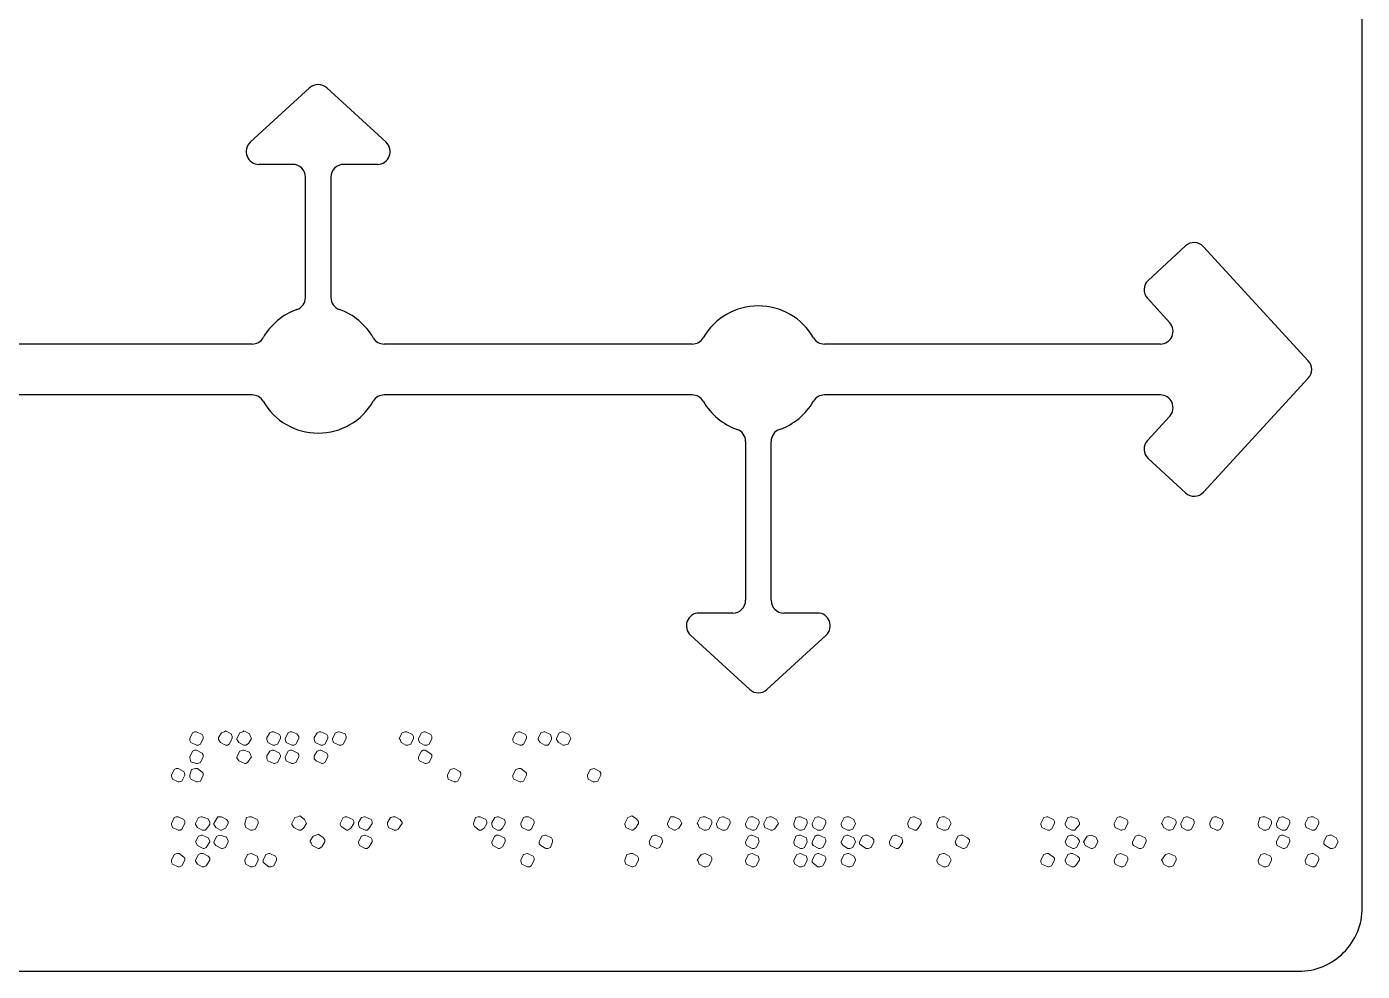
# Model space of a CAD drawing. Header units: millimetres. Extents: x 4903 to 8718, y 642 to 2401.
# Drawn here: x 6471.9 to 6681.9, y 648.2 to 796.7 of the extents above; entities that cross this region are included whole.
import ezdxf

# ---------------------------------------------------------------- set-up
doc = ezdxf.new("R2010")
doc.units = ezdxf.units.MM

msp = doc.modelspace()

# ---------------------------------------------------------------- linework, layer by layer
for p, q in [((6507.07, 778.54), (6516.39, 787.09)), ((6519.09, 787.09), (6528.41, 778.54)), ((6513.74, 775.06), (6508.42, 775.06)), ((6527.06, 775.06), (6521.74, 775.06)), ((6515.74, 754.13), (6515.74, 773.06)), ((6519.74, 773.06), (6519.74, 754.13)), ((6648.24, 756.82), (6654.13, 762.23)), ((6656.96, 762.11), (6673.42, 744.17)), ((6651.63, 750.17), (6648.12, 754)), ((6507.35, 746.81), (6392.04, 746.81)), ((6576.55, 746.81), (6528.13, 746.81)), ((6650.16, 746.81), (6597.34, 746.81)), ((6673.42, 741.46), (6656.96, 723.52)), ((6507.35, 738.81), (6392.04, 738.81)), ((6576.55, 738.81), (6528.13, 738.81)), ((6650.16, 738.81), (6597.34, 738.81)), ((6648.12, 731.63), (6651.63, 735.46)), ((6584.95, 731.5), (6584.95, 706.52)), ((6588.95, 706.52), (6588.95, 731.5)), ((6654.13, 723.4), (6648.24, 728.81)), ((6582.95, 704.52), (6577.63, 704.52)), ((6596.26, 704.52), (6590.95, 704.52)), ((6576.28, 701.04), (6585.59, 692.49)), ((6588.3, 692.49), (6597.62, 701.04))]:
    msp.add_line(p, q)
msp.add_lwpolyline([(6261.91, 935.2), (6261.91, 658.2, 0.414214), (6271.91, 648.2), (6671.91, 648.2, 0.414214), (6681.91, 658.2), (6681.91, 935.2, 0.414214), (6671.91, 945.2), (6271.91, 945.2, 0.414214)], format="xyb", close=True)
at = {"color": 139, "lineweight": 0}
for points in [[(6498.6, 685.85), (6498.3, 685.85), (6497.99, 685.7), (6497.54, 684.79), (6497.54, 684.49), (6497.69, 684.18), (6498.6, 683.73), (6498.6, 683.73), (6498.9, 683.73), (6499.21, 683.88), (6499.66, 684.79), (6499.66, 685.09), (6499.51, 685.4)], [(6503.15, 686), (6503, 685.85), (6502.54, 685.7), (6502.09, 684.94), (6502.09, 684.64), (6502.39, 684.18), (6503.15, 683.73), (6503.46, 683.73), (6503.76, 683.88), (6504.21, 684.79), (6504.21, 684.94), (6504.21, 685.09), (6504.06, 685.55)], [(6506.03, 686), (6505.88, 685.85), (6505.43, 685.7), (6504.97, 684.79), (6504.97, 684.64), (6505.28, 684.18), (6506.03, 683.73), (6506.03, 683.73), (6506.34, 683.73), (6506.79, 684.03), (6507.25, 684.79), (6507.1, 685.09), (6506.95, 685.55)], [(6510.74, 685.85), (6510.44, 685.85), (6510.13, 685.7), (6509.68, 684.94), (6509.68, 684.64), (6509.83, 684.18), (6510.59, 683.73), (6510.89, 683.73), (6511.35, 683.88), (6511.8, 684.79), (6511.8, 684.94), (6511.8, 685.09), (6511.65, 685.4)], [(6513.62, 685.85), (6513.32, 685.85), (6513.01, 685.7), (6512.56, 684.79), (6512.56, 684.64), (6512.71, 684.18), (6513.62, 683.73), (6513.62, 683.73), (6513.93, 683.73), (6514.23, 683.88), (6514.68, 684.79), (6514.68, 685.09), (6514.38, 685.55)], [(6518.17, 685.85), (6517.87, 685.85), (6517.57, 685.7), (6517.11, 684.94), (6517.11, 684.64), (6517.26, 684.18), (6518.17, 683.73), (6518.48, 683.73), (6518.78, 683.88), (6519.24, 684.79), (6519.24, 684.94), (6519.24, 685.09), (6519.08, 685.4)], [(6521.06, 685.85), (6520.91, 685.85), (6520.45, 685.7), (6520, 684.79), (6520, 684.64), (6520.15, 684.18), (6521.06, 683.73), (6521.06, 683.73), (6521.36, 683.73), (6521.66, 683.88), (6522.12, 684.79), (6522.12, 685.09), (6521.97, 685.55)], [(6531.68, 685.85), (6531.53, 685.85), (6531.38, 685.85), (6530.92, 685.7), (6530.47, 684.79), (6530.62, 684.64), (6530.77, 684.18), (6531.53, 683.73), (6531.83, 683.73), (6532.29, 683.88), (6532.74, 684.79), (6532.74, 684.79), (6532.74, 685.09), (6532.59, 685.4)], [(6534.56, 685.85), (6534.41, 685.85), (6533.96, 685.7), (6533.5, 684.79), (6533.5, 684.64), (6533.65, 684.18), (6534.41, 683.73), (6534.56, 683.73), (6534.87, 683.73), (6535.17, 683.88), (6535.62, 684.79), (6535.62, 685.09), (6535.47, 685.4)], [(6549.43, 685.85), (6549.28, 685.85), (6548.83, 685.7), (6548.37, 684.79), (6548.37, 684.49), (6548.52, 684.18), (6549.43, 683.73), (6549.43, 683.73), (6549.74, 683.73), (6550.04, 683.88), (6550.5, 684.79), (6550.5, 685.09), (6550.34, 685.4)], [(6553.38, 685.85), (6553.23, 685.85), (6552.77, 685.7), (6552.32, 684.79), (6552.32, 684.64), (6552.62, 684.18), (6553.38, 683.73), (6553.83, 683.73), (6553.99, 683.88), (6554.44, 684.64), (6554.44, 684.94), (6554.29, 685.4)], [(6556.26, 685.85), (6556.11, 685.85), (6555.65, 685.7), (6555.2, 684.79), (6555.2, 684.64), (6555.5, 684.18), (6556.26, 683.73), (6556.41, 683.73), (6557.02, 683.88), (6557.48, 684.79), (6557.32, 685.09), (6557.17, 685.4)], [(6498.6, 682.97), (6498.3, 682.97), (6497.99, 682.82), (6497.54, 681.91), (6497.54, 681.75), (6497.69, 681.15), (6498.6, 680.84), (6498.75, 680.84), (6499.21, 681), (6499.66, 681.91), (6499.66, 682.21), (6499.51, 682.51)], [(6506.03, 682.97), (6505.88, 682.97), (6505.43, 682.82), (6504.97, 681.91), (6504.97, 681.75), (6505.28, 681.3), (6506.19, 680.84), (6506.34, 680.84), (6506.64, 681), (6507.25, 681.91), (6507.1, 682.21), (6506.95, 682.66)], [(6510.74, 682.97), (6510.59, 682.97), (6510.44, 682.97), (6510.13, 682.82), (6509.68, 682.06), (6509.68, 681.91), (6509.68, 681.6), (6509.83, 681.3), (6510.74, 680.84), (6510.89, 680.84), (6511.35, 681), (6511.8, 681.91), (6511.8, 682.06), (6511.65, 682.51)], [(6513.62, 682.97), (6513.32, 682.97), (6513.01, 682.82), (6512.56, 681.91), (6512.56, 681.75), (6512.71, 681.3), (6513.62, 680.84), (6513.77, 680.84), (6514.23, 681), (6514.68, 681.91), (6514.68, 682.21), (6514.53, 682.51)], [(6518.17, 682.97), (6518.17, 682.97), (6518.02, 682.97), (6517.57, 682.82), (6517.11, 682.06), (6517.11, 681.91), (6517.11, 681.6), (6517.42, 681.3), (6518.33, 680.84), (6518.48, 680.84), (6518.78, 681), (6519.24, 681.91), (6519.24, 682.06), (6519.08, 682.51)], [(6534.56, 682.97), (6534.26, 682.97), (6533.96, 682.82), (6533.5, 681.91), (6533.5, 681.91), (6533.5, 681.6), (6533.65, 681.3), (6534.56, 680.84), (6534.71, 680.84), (6535.17, 681), (6535.62, 681.91), (6535.62, 682.21), (6535.32, 682.51)], [(6495.72, 680.09), (6495.41, 680.09), (6495.11, 679.93), (6494.65, 679.02), (6494.65, 678.87), (6494.81, 678.42), (6495.72, 677.96), (6495.72, 677.96), (6495.87, 677.96), (6496.32, 678.11), (6496.78, 679.02), (6496.78, 679.17), (6496.63, 679.63)], [(6498.75, 680.09), (6498.45, 680.09), (6497.84, 679.93), (6497.54, 679.02), (6497.54, 678.72), (6497.69, 678.42), (6498.6, 677.96), (6498.75, 677.96), (6499.21, 678.11), (6499.66, 679.02), (6499.66, 679.33), (6499.51, 679.48)], [(6539.11, 680.09), (6539.11, 680.09), (6540.03, 679.63), (6540.18, 679.33), (6540.18, 679.02), (6540.18, 679.02), (6540.18, 679.02), (6539.72, 678.11), (6539.42, 677.96), (6539.11, 677.96), (6538.2, 678.42), (6538.05, 678.87), (6538.05, 679.02), (6538.05, 679.02), (6538.51, 679.93), (6539.11, 680.09), (6539.11, 680.09)], [(6549.58, 680.09), (6549.28, 680.09), (6548.83, 679.93), (6548.37, 679.02), (6548.37, 678.72), (6548.52, 678.42), (6549.43, 677.96), (6549.58, 677.96), (6550.04, 678.11), (6550.5, 679.02), (6550.5, 679.33), (6550.34, 679.48)], [(6561.12, 680.09), (6561.12, 680.09), (6562.03, 679.63), (6562.18, 679.33), (6562.18, 679.02), (6562.18, 679.02), (6562.18, 679.02), (6561.72, 678.11), (6561.27, 677.96), (6560.97, 677.96), (6560.21, 678.42), (6560.06, 678.87), (6560.06, 679.02), (6560.06, 679.02), (6560.51, 679.93), (6561.12, 680.09), (6561.12, 680.09)], [(6495.72, 672.5), (6495.41, 672.5), (6495.11, 672.35), (6494.65, 671.44), (6494.65, 671.28), (6494.81, 670.83), (6495.72, 670.37), (6495.72, 670.37), (6496.02, 670.37), (6496.32, 670.53), (6496.78, 671.44), (6496.78, 671.74), (6496.63, 672.04)], [(6499.51, 672.5), (6499.36, 672.5), (6498.9, 672.35), (6498.45, 671.44), (6498.45, 671.28), (6498.75, 670.83), (6499.51, 670.37), (6499.96, 670.37), (6500.12, 670.53), (6500.72, 671.28), (6500.72, 671.59), (6500.42, 672.19)], [(6502.54, 672.5), (6502.24, 672.5), (6501.94, 672.5), (6501.33, 671.44), (6501.33, 671.28), (6501.63, 670.83), (6502.39, 670.37), (6502.54, 670.37), (6503.15, 670.68), (6503.61, 671.44), (6503.61, 671.74), (6503.3, 672.04)], [(6507.25, 672.5), (6507.25, 672.5), (6506.95, 672.5), (6506.49, 672.35), (6506.19, 671.44), (6506.19, 671.28), (6506.34, 670.83), (6507.1, 670.37), (6507.4, 670.37), (6507.86, 670.53), (6508.31, 671.44), (6508.31, 671.44), (6508.31, 671.74), (6508.16, 672.04)], [(6514.84, 672.65), (6514.53, 672.5), (6514.08, 672.35), (6513.62, 671.44), (6513.62, 671.28), (6513.93, 670.83), (6514.68, 670.37), (6514.99, 670.37), (6515.44, 670.68), (6515.9, 671.44), (6515.75, 671.74), (6515.59, 672.04)], [(6522.27, 672.5), (6522.27, 672.5), (6521.97, 672.5), (6521.66, 672.35), (6521.21, 671.44), (6521.21, 671.28), (6521.36, 670.98), (6522.27, 670.37), (6522.42, 670.37), (6522.88, 670.68), (6523.33, 671.44), (6523.33, 671.59), (6523.33, 671.74), (6523.18, 672.04)], [(6525.15, 672.5), (6525, 672.5), (6524.55, 672.35), (6524.09, 671.59), (6524.09, 671.28), (6524.24, 670.83), (6525.15, 670.37), (6525.31, 670.37), (6525.46, 670.37), (6525.76, 670.68), (6526.22, 671.44), (6526.22, 671.74), (6526.06, 672.04)], [(6529.71, 672.5), (6529.86, 672.5), (6530.62, 672.04), (6530.92, 671.59), (6530.92, 671.44), (6530.31, 670.53), (6530.01, 670.37), (6529.86, 670.37), (6529.86, 670.37), (6529.71, 670.37), (6528.8, 670.83), (6528.64, 671.28), (6528.64, 671.44), (6528.64, 671.44), (6528.64, 671.59), (6529.1, 672.35), (6529.55, 672.5), (6529.71, 672.5), (6529.71, 672.5), (6529.71, 672.5)], [(6543.21, 672.5), (6543.06, 672.5), (6542.91, 672.5), (6542.45, 672.35), (6542.15, 671.44), (6542.15, 671.28), (6542.3, 670.98), (6543.06, 670.37), (6543.36, 670.37), (6543.82, 670.68), (6544.27, 671.44), (6544.27, 671.59), (6544.27, 671.74), (6544.12, 672.04)], [(6546.09, 672.5), (6545.94, 672.5), (6545.49, 672.35), (6545.03, 671.59), (6545.03, 671.28), (6545.18, 670.83), (6545.94, 670.37), (6546.09, 670.37), (6546.4, 670.37), (6546.7, 670.68), (6547.16, 671.44), (6547.16, 671.74), (6547.01, 672.04)], [(6550.8, 672.5), (6550.65, 672.5), (6550.34, 672.5), (6550.04, 672.35), (6549.58, 671.44), (6549.58, 671.28), (6549.74, 670.83), (6550.65, 670.37), (6550.95, 670.37), (6551.25, 670.53), (6551.71, 671.44), (6551.71, 671.44), (6551.71, 671.74), (6551.56, 672.04)], [(6567.04, 672.65), (6566.73, 672.5), (6566.43, 672.35), (6565.97, 671.44), (6565.97, 671.28), (6566.13, 670.83), (6567.04, 670.37), (6567.04, 670.37), (6567.19, 670.37), (6567.64, 670.68), (6568.1, 671.44), (6568.1, 671.74), (6567.79, 672.19)], [(6573.71, 672.5), (6573.56, 672.5), (6573.11, 672.5), (6572.65, 671.44), (6572.65, 671.28), (6572.95, 670.83), (6573.71, 670.37), (6573.86, 670.37), (6574.47, 670.68), (6574.93, 671.44), (6574.77, 671.74), (6574.62, 672.04)], [(6578.57, 672.5), (6578.42, 672.5), (6578.26, 672.5), (6577.81, 672.35), (6577.35, 671.44), (6577.51, 671.28), (6577.66, 670.83), (6578.42, 670.37), (6578.72, 670.37), (6579.17, 670.53), (6579.63, 671.44), (6579.63, 671.44), (6579.63, 671.74), (6579.48, 672.04)], [(6581.45, 672.5), (6581.3, 672.5), (6580.84, 672.35), (6580.39, 671.44), (6580.39, 671.28), (6580.54, 670.83), (6581.3, 670.37), (6581.45, 670.37), (6581.75, 670.37), (6582.06, 670.53), (6582.51, 671.44), (6582.51, 671.74), (6582.36, 672.04)], [(6586.16, 672.5), (6586, 672.5), (6585.7, 672.5), (6585.4, 672.35), (6584.94, 671.44), (6584.94, 671.28), (6585.09, 670.83), (6586, 670.37), (6586.31, 670.37), (6586.61, 670.53), (6587.07, 671.44), (6587.07, 671.44), (6587.07, 671.74), (6586.91, 672.04)], [(6589.04, 672.5), (6588.73, 672.5), (6588.28, 672.35), (6587.82, 671.44), (6587.82, 671.28), (6587.98, 670.83), (6588.89, 670.37), (6589.04, 670.37), (6589.19, 670.37), (6589.49, 670.53), (6590.1, 671.44), (6589.95, 671.74), (6589.8, 672.04)], [(6593.59, 672.5), (6593.44, 672.5), (6593.29, 672.5), (6592.83, 672.35), (6592.53, 671.44), (6592.53, 671.28), (6592.68, 670.83), (6593.44, 670.37), (6593.74, 670.37), (6594.2, 670.53), (6594.65, 671.44), (6594.65, 671.44), (6594.65, 671.74), (6594.5, 672.04)], [(6596.47, 672.5), (6596.32, 672.5), (6595.87, 672.35), (6595.41, 671.44), (6595.41, 671.28), (6595.56, 670.83), (6596.32, 670.37), (6596.47, 670.37), (6596.78, 670.37), (6597.08, 670.53), (6597.54, 671.44), (6597.54, 671.74), (6597.38, 672.04)], [(6601.18, 672.5), (6601.03, 672.5), (6600.87, 672.5), (6600.42, 672.35), (6599.96, 671.44), (6599.96, 671.28), (6600.12, 670.83), (6601.03, 670.37), (6601.33, 670.37), (6601.78, 670.53), (6602.24, 671.44), (6602.24, 671.44), (6602.09, 671.74), (6601.94, 672.04)], [(6611.5, 672.5), (6611.34, 672.5), (6610.89, 672.35), (6610.43, 671.59), (6610.43, 671.28), (6610.59, 670.83), (6611.5, 670.37), (6611.5, 670.37), (6611.8, 670.37), (6612.1, 670.68), (6612.56, 671.44), (6612.56, 671.74), (6612.41, 672.04)], [(6616.2, 672.5), (6616.05, 672.5), (6615.9, 672.5), (6615.44, 672.35), (6614.99, 671.44), (6614.99, 671.28), (6615.14, 670.83), (6616.05, 670.37), (6616.35, 670.37), (6616.81, 670.53), (6617.26, 671.44), (6617.26, 671.44), (6617.11, 671.74), (6616.96, 672.04)], [(6632.44, 672.5), (6632.29, 672.5), (6631.83, 672.35), (6631.37, 671.44), (6631.37, 671.28), (6631.53, 670.83), (6632.44, 670.37), (6632.44, 670.37), (6632.74, 670.37), (6633.04, 670.53), (6633.5, 671.44), (6633.5, 671.74), (6633.35, 672.04)], [(6636.23, 672.5), (6636.08, 672.5), (6635.62, 672.35), (6635.17, 671.44), (6635.17, 671.28), (6635.47, 670.83), (6636.23, 670.37), (6636.69, 670.37), (6636.84, 670.53), (6637.44, 671.28), (6637.44, 671.59), (6637.14, 672.19)], [(6643.97, 672.5), (6643.97, 672.5), (6643.67, 672.5), (6643.36, 672.35), (6642.91, 671.44), (6642.91, 671.28), (6643.06, 670.83), (6643.97, 670.37), (6644.12, 670.37), (6644.58, 670.53), (6645.03, 671.44), (6645.03, 671.44), (6645.03, 671.74), (6644.88, 672.04)], [(6651.56, 672.5), (6651.4, 672.5), (6651.25, 672.5), (6650.8, 672.35), (6650.34, 671.44), (6650.49, 671.28), (6650.65, 670.83), (6651.4, 670.37), (6651.71, 670.37), (6652.16, 670.53), (6652.62, 671.44), (6652.62, 671.44), (6652.62, 671.74), (6652.47, 672.04)], [(6654.44, 672.5), (6654.29, 672.5), (6653.83, 672.35), (6653.38, 671.44), (6653.38, 671.28), (6653.53, 670.83), (6654.29, 670.37), (6654.44, 670.37), (6654.74, 670.37), (6655.05, 670.53), (6655.5, 671.44), (6655.5, 671.74), (6655.35, 672.04)], [(6658.99, 672.5), (6658.99, 672.5), (6659.9, 672.04), (6660.05, 671.59), (6660.05, 671.44), (6659.6, 670.53), (6659.3, 670.37), (6658.99, 670.37), (6658.99, 670.37), (6658.99, 670.37), (6658.08, 670.83), (6657.93, 671.28), (6657.93, 671.44), (6657.93, 671.44), (6657.93, 671.59), (6658.38, 672.35), (6658.69, 672.5), (6658.99, 672.5), (6658.99, 672.5), (6658.99, 672.5)], [(6666.58, 672.5), (6666.43, 672.5), (6666.28, 672.5), (6665.82, 672.35), (6665.52, 671.44), (6665.52, 671.28), (6665.67, 670.83), (6666.43, 670.37), (6666.73, 670.37), (6667.19, 670.53), (6667.64, 671.44), (6667.64, 671.44), (6667.64, 671.74), (6667.49, 672.04)], [(6669.46, 672.5), (6669.31, 672.5), (6668.86, 672.35), (6668.4, 671.44), (6668.4, 671.28), (6668.55, 670.83), (6669.31, 670.37), (6669.46, 670.37), (6669.77, 670.37), (6670.07, 670.53), (6670.52, 671.44), (6670.52, 671.74), (6670.37, 672.04)], [(6674.17, 672.5), (6674.01, 672.5), (6673.86, 672.5), (6673.41, 672.35), (6672.95, 671.44), (6672.95, 671.28), (6673.1, 670.83), (6674.01, 670.37), (6674.32, 670.37), (6674.62, 670.53), (6675.08, 671.44), (6675.08, 671.44), (6675.08, 671.74), (6674.92, 672.04)], [(6499.51, 669.61), (6499.36, 669.61), (6498.9, 669.46), (6498.45, 668.55), (6498.45, 668.55), (6498.75, 667.95), (6499.66, 667.49), (6499.81, 667.49), (6500.12, 667.64), (6500.72, 668.55), (6500.72, 668.7), (6500.42, 669.16)], [(6502.39, 669.61), (6501.79, 669.46), (6501.33, 668.55), (6501.33, 668.4), (6501.63, 667.95), (6502.54, 667.49), (6502.7, 667.49), (6503.15, 667.64), (6503.61, 668.55), (6503.61, 668.7), (6503.3, 669.31)], [(6517.72, 669.77), (6517.42, 669.61), (6516.96, 669.46), (6516.5, 668.7), (6516.5, 668.55), (6516.66, 668.4), (6516.81, 667.95), (6517.72, 667.49), (6517.87, 667.49), (6518.33, 667.79), (6518.78, 668.55), (6518.78, 668.86), (6518.48, 669.31)], [(6525.15, 669.61), (6525, 669.61), (6524.55, 669.46), (6524.09, 668.55), (6524.09, 668.55), (6524.09, 668.4), (6524.24, 667.95), (6525.15, 667.49), (6525.46, 667.49), (6525.76, 667.79), (6526.22, 668.55), (6526.22, 668.86), (6526.06, 669.16)], [(6546.09, 669.61), (6545.79, 669.61), (6545.49, 669.46), (6545.03, 668.55), (6545.03, 668.55), (6545.03, 668.4), (6545.18, 667.95), (6546.09, 667.49), (6546.25, 667.49), (6546.7, 667.79), (6547.16, 668.55), (6547.16, 668.86), (6547.01, 669.16)], [(6553.53, 669.61), (6553.38, 669.61), (6552.92, 669.46), (6552.47, 668.55), (6552.47, 668.55), (6552.47, 668.25), (6552.77, 667.95), (6553.53, 667.49), (6553.83, 667.49), (6554.29, 667.64), (6554.59, 668.55), (6554.59, 668.86), (6554.44, 669.16)], [(6570.83, 669.61), (6570.68, 669.61), (6570.22, 669.46), (6569.77, 668.55), (6569.77, 668.55), (6569.92, 667.95), (6570.98, 667.49), (6570.98, 667.49), (6571.44, 667.64), (6571.89, 668.55), (6571.89, 668.7), (6571.74, 669.16)], [(6586, 669.61), (6585.85, 669.61), (6585.4, 669.46), (6584.94, 668.55), (6584.94, 668.4), (6585.09, 667.95), (6586, 667.49), (6586.31, 667.49), (6586.61, 667.64), (6587.07, 668.55), (6586.91, 669.16)], [(6593.59, 669.61), (6593.29, 669.61), (6592.83, 669.46), (6592.53, 668.55), (6592.53, 668.4), (6592.68, 667.95), (6593.59, 667.49), (6593.89, 667.49), (6594.2, 667.64), (6594.65, 668.55), (6594.5, 669.16)], [(6596.47, 669.61), (6596.17, 669.61), (6595.87, 669.46), (6595.41, 668.55), (6595.41, 668.55), (6595.41, 668.25), (6595.56, 667.95), (6596.47, 667.49), (6596.63, 667.49), (6597.08, 667.64), (6597.54, 668.55), (6597.54, 668.86), (6597.38, 669.16)], [(6601.03, 669.61), (6600.87, 669.61), (6600.42, 669.46), (6599.96, 668.55), (6599.96, 668.4), (6600.27, 667.95), (6601.03, 667.49), (6601.33, 667.49), (6601.78, 667.64), (6602.24, 668.55), (6601.94, 669.16)], [(6604.06, 669.61), (6603.76, 669.61), (6603.3, 669.46), (6602.85, 668.55), (6602.85, 668.55), (6602.85, 668.25), (6603.15, 667.95), (6603.91, 667.49), (6604.21, 667.49), (6604.67, 667.64), (6605.12, 668.55), (6605.12, 668.86), (6604.82, 669.16)], [(6608.61, 669.61), (6608.46, 669.61), (6608.01, 669.46), (6607.55, 668.55), (6607.55, 668.4), (6607.7, 667.95), (6608.61, 667.49), (6608.92, 667.49), (6609.22, 667.79), (6609.68, 668.55), (6609.52, 669.16)], [(6619.08, 669.61), (6618.78, 669.61), (6618.32, 669.46), (6617.87, 668.55), (6617.87, 668.55), (6618.02, 668.25), (6618.17, 667.95), (6619.08, 667.49), (6619.24, 667.49), (6619.69, 667.64), (6620.15, 668.55), (6620.15, 668.86), (6619.84, 669.16)], [(6636.38, 669.61), (6636.08, 669.61), (6635.62, 669.46), (6635.17, 668.55), (6635.17, 668.55), (6635.47, 667.95), (6636.38, 667.49), (6636.53, 667.49), (6636.99, 667.64), (6637.44, 668.55), (6637.44, 668.7), (6637.14, 669.16)], [(6639.27, 669.61), (6638.66, 669.46), (6638.05, 668.55), (6638.2, 668.4), (6638.35, 667.95), (6639.27, 667.49), (6639.42, 667.49), (6639.87, 667.64), (6640.33, 668.55), (6640.33, 668.7), (6640.02, 669.31)], [(6646.85, 669.61), (6646.7, 669.61), (6646.25, 669.46), (6645.79, 668.55), (6645.79, 668.55), (6645.79, 668.25), (6645.94, 667.95), (6646.85, 667.49), (6647.16, 667.49), (6647.46, 667.64), (6647.91, 668.55), (6647.91, 668.86), (6647.76, 669.16)], [(6669.46, 669.61), (6669.16, 669.61), (6668.86, 669.46), (6668.4, 668.55), (6668.4, 668.55), (6668.4, 668.25), (6668.55, 667.95), (6669.46, 667.49), (6669.61, 667.49), (6670.07, 667.64), (6670.52, 668.55), (6670.52, 668.86), (6670.37, 669.16)], [(6677.05, 669.61), (6676.75, 669.61), (6676.29, 669.46), (6675.84, 668.55), (6675.84, 668.55), (6675.84, 668.25), (6676.14, 667.95), (6676.9, 667.49), (6677.2, 667.49), (6677.66, 667.64), (6678.11, 668.55), (6677.96, 668.86), (6677.81, 669.16)], [(6495.87, 666.73), (6495.56, 666.73), (6495.11, 666.58), (6494.65, 665.67), (6494.65, 665.37), (6494.81, 665.06), (6495.72, 664.61), (6495.87, 664.61), (6496.32, 664.76), (6496.78, 665.67), (6496.78, 665.97), (6496.63, 666.12)], [(6499.66, 666.73), (6499.51, 666.73), (6499.21, 666.73), (6498.9, 666.58), (6498.45, 665.67), (6498.45, 665.52), (6498.75, 665.06), (6499.51, 664.61), (6499.51, 664.61), (6499.81, 664.61), (6500.12, 664.76), (6500.72, 665.67), (6500.72, 665.97), (6500.42, 666.28)], [(6507.25, 666.73), (6507.25, 666.73), (6506.64, 666.58), (6506.19, 665.67), (6506.19, 665.52), (6506.34, 665.06), (6507.1, 664.61), (6507.4, 664.61), (6507.86, 664.76), (6508.31, 665.67), (6508.31, 665.82), (6508.16, 666.28)], [(6510.13, 666.73), (6509.98, 666.73), (6509.52, 666.58), (6509.07, 665.67), (6509.07, 665.37), (6509.22, 665.21), (6509.98, 664.61), (6510.28, 664.61), (6510.74, 664.76), (6511.19, 665.67), (6511.19, 665.97), (6511.04, 666.28)], [(6550.65, 666.73), (6550.65, 666.73), (6550.04, 666.58), (6549.58, 665.67), (6549.58, 665.52), (6549.74, 665.06), (6550.65, 664.61), (6550.95, 664.61), (6551.25, 664.76), (6551.71, 665.67), (6551.71, 665.67), (6551.71, 665.97), (6551.56, 666.28)], [(6567.19, 666.73), (6566.88, 666.73), (6566.28, 666.58), (6565.97, 665.67), (6565.97, 665.52), (6566.13, 665.06), (6567.04, 664.61), (6567.19, 664.61), (6567.64, 664.76), (6568.1, 665.67), (6568.1, 665.97), (6567.95, 666.28)], [(6578.57, 666.73), (6578.57, 666.73), (6577.96, 666.58), (6577.35, 665.67), (6577.51, 665.52), (6577.66, 665.06), (6578.42, 664.61), (6578.72, 664.61), (6579.17, 664.76), (6579.63, 665.67), (6579.63, 665.67), (6579.63, 665.97), (6579.48, 666.28)], [(6586, 666.73), (6586, 666.73), (6585.4, 666.58), (6584.94, 665.67), (6584.94, 665.52), (6585.09, 665.06), (6586, 664.61), (6586.31, 664.61), (6586.61, 664.76), (6587.07, 665.67), (6587.07, 665.82), (6586.91, 666.28)], [(6593.59, 666.73), (6593.59, 666.73), (6592.98, 666.58), (6592.53, 665.67), (6592.53, 665.52), (6592.68, 665.06), (6593.44, 664.61), (6593.74, 664.61), (6594.2, 664.76), (6594.65, 665.67), (6594.65, 665.82), (6594.5, 666.28)], [(6596.47, 666.73), (6596.32, 666.73), (6595.87, 666.58), (6595.41, 665.67), (6595.41, 665.37), (6595.56, 665.21), (6596.32, 664.61), (6596.63, 664.61), (6597.08, 664.76), (6597.54, 665.67), (6597.54, 665.97), (6597.38, 666.28)], [(6601.18, 666.73), (6601.03, 666.73), (6600.42, 666.58), (6599.96, 665.67), (6599.96, 665.52), (6600.12, 665.06), (6601.03, 664.61), (6601.33, 664.61), (6601.78, 664.76), (6602.24, 665.67), (6602.24, 665.82), (6601.94, 666.28)], [(6616.2, 666.73), (6616.05, 666.73), (6615.44, 666.58), (6614.99, 665.67), (6614.99, 665.52), (6615.29, 665.06), (6616.05, 664.61), (6616.35, 664.61), (6616.81, 664.76), (6617.26, 665.67), (6617.26, 665.67), (6617.11, 665.97), (6616.96, 666.28)], [(6632.59, 666.73), (6632.29, 666.73), (6631.83, 666.58), (6631.37, 665.67), (6631.37, 665.37), (6631.53, 665.06), (6632.44, 664.61), (6632.59, 664.61), (6633.04, 664.76), (6633.5, 665.67), (6633.5, 665.97), (6633.35, 666.12)], [(6636.38, 666.73), (6636.23, 666.73), (6636.08, 666.73), (6635.62, 666.58), (6635.17, 665.67), (6635.17, 665.52), (6635.47, 665.06), (6636.23, 664.61), (6636.38, 664.61), (6636.53, 664.61), (6636.84, 664.76), (6637.44, 665.67), (6637.44, 665.97), (6637.14, 666.28)], [(6643.97, 666.73), (6643.97, 666.73), (6643.36, 666.58), (6642.91, 665.67), (6642.91, 665.52), (6643.06, 665.06), (6643.97, 664.61), (6644.27, 664.61), (6644.58, 664.76), (6645.03, 665.67), (6645.03, 665.67), (6645.03, 665.97), (6644.88, 666.28)], [(6651.56, 666.73), (6651.56, 666.73), (6650.95, 666.58), (6650.34, 665.67), (6650.49, 665.52), (6650.65, 665.06), (6651.4, 664.61), (6651.71, 664.61), (6652.16, 664.76), (6652.62, 665.67), (6652.62, 665.67), (6652.62, 665.97), (6652.47, 666.28)], [(6666.58, 666.73), (6666.58, 666.73), (6665.97, 666.58), (6665.52, 665.67), (6665.52, 665.52), (6665.67, 665.06), (6666.43, 664.61), (6666.73, 664.61), (6667.19, 664.76), (6667.64, 665.67), (6667.64, 665.67), (6667.64, 665.97), (6667.49, 666.28)], [(6674.17, 666.73), (6674.01, 666.73), (6673.41, 666.58), (6672.95, 665.67), (6672.95, 665.52), (6673.1, 665.06), (6674.01, 664.61), (6674.32, 664.61), (6674.62, 664.76), (6675.08, 665.67), (6675.08, 665.67), (6675.08, 665.97), (6674.92, 666.28)]]:
    msp.add_lwpolyline(points, close=True, dxfattribs=at)
for centre, radius, start, end in [((6517.74, 785.61), 2, 47.4556, 132.5444), ((6508.42, 777.06), 2, 132.5444, 270), ((6527.06, 777.06), 2, 270, 47.4556), ((6513.74, 773.06), 2, 0, 90), ((6521.74, 773.06), 2, 90, 180), ((6655.48, 760.76), 2, 42.5444, 132.5444), ((6649.59, 755.35), 2, 132.5444, 222.5444), ((6513.74, 754.13), 2, 289.4712, 0), ((6521.74, 754.13), 2, 180, 250.5288), ((6517.74, 742.81), 10, 109.4712, 150), ((6517.74, 742.81), 10, 30, 70.5288), ((6586.95, 742.81), 10, 30, 150), ((6650.16, 748.81), 2, 270, 42.5444), ((6507.35, 748.81), 2, 270, 330), ((6528.13, 748.81), 2, 210, 270), ((6576.55, 748.81), 2, 270, 330), ((6597.34, 748.81), 2, 210, 270), ((6671.95, 742.81), 2, 317.4556, 42.5444), ((6507.35, 736.81), 2, 30, 90), ((6517.74, 742.81), 10, 210, 330), ((6528.13, 736.81), 2, 90, 150), ((6576.55, 736.81), 2, 30, 90), ((6586.95, 742.81), 10, 210, 250.5288), ((6586.95, 742.81), 10, 289.4712, 330), ((6597.34, 736.81), 2, 90, 150), ((6650.16, 736.81), 2, 317.4556, 90), ((6582.95, 731.5), 2, 0, 70.5288), ((6590.95, 731.5), 2, 109.4712, 180), ((6649.59, 730.28), 2, 137.4556, 227.4556), ((6655.48, 724.87), 2, 227.4556, 317.4556), ((6582.95, 706.52), 2, 270, 0), ((6590.95, 706.52), 2, 180, 270), ((6577.63, 702.52), 2, 90, 227.4556), ((6596.26, 702.52), 2, 312.5444, 90), ((6586.95, 693.97), 2, 227.4556, 312.5444)]:
    msp.add_arc(centre, radius, start, end)

doc.saveas('drawing.dxf')
